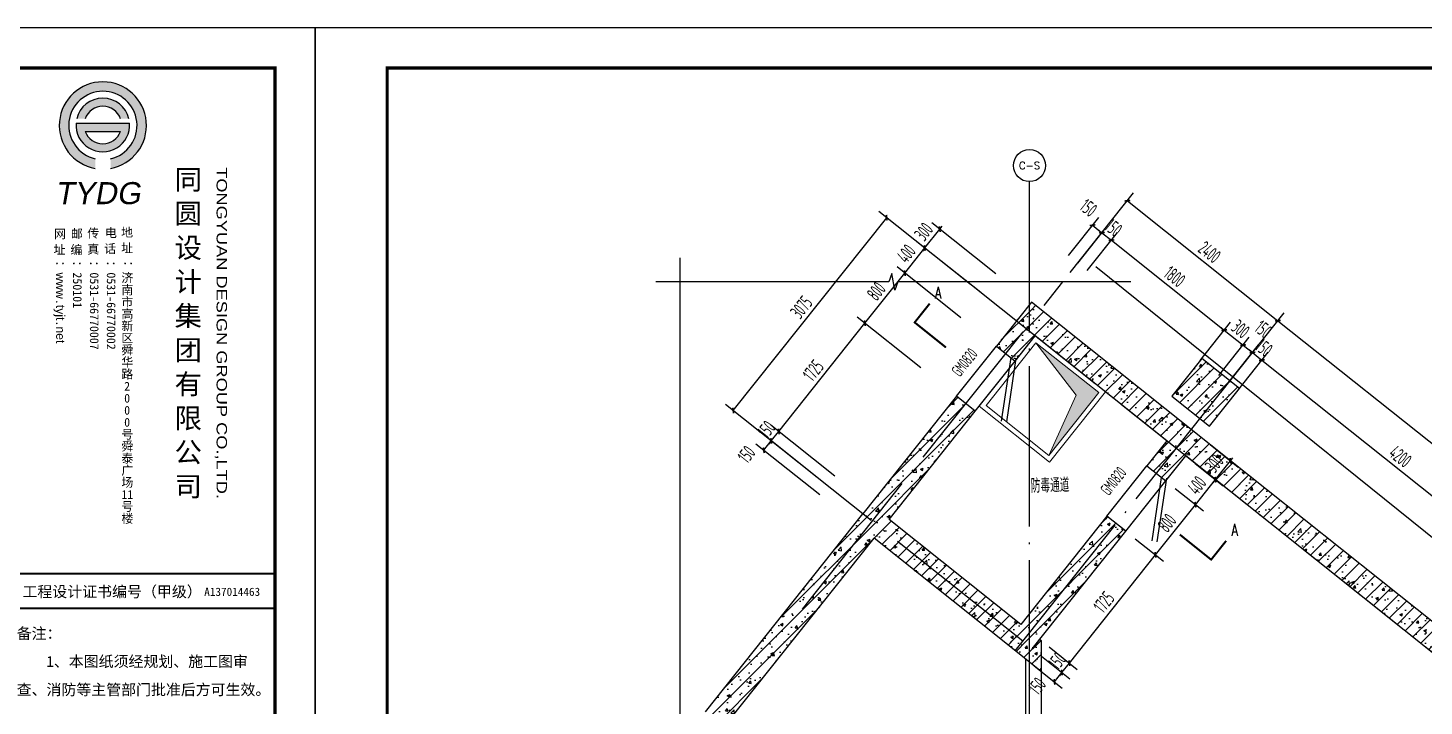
# Model space of a CAD drawing. Extents: x -473190 to 2138458, y -81875 to 2633646.
# Drawn here: x 1344730 to 1362150, y -1228 to 7225 of the extents above; entities that cross this region are included whole.
import ezdxf
from ezdxf.enums import TextEntityAlignment as Align

# ---------------------------------------------------------------- set-up
doc = ezdxf.new("R2010")
doc.units = 0
doc.header["$LTSCALE"] = 1000
doc.linetypes.add('DOTE', pattern=[2.42, 2, -0.2, 0.02, -0.2])
for name, color, linetype in [('A-COLUMN', 2, 'Continuous'), ('A-WALL', 2, 'Continuous'), ('AXIS', 3, 'Continuous'), ('AXIS_TEXT', 7, 'Continuous'), ('DIM_SYMB', 3, 'Continuous'), ('DOTE', 1, 'DOTE'), ('ECA_TK', 7, 'Continuous'), ('PUB_DIM', 3, 'Continuous'), ('PUB_HATCH', 8, 'Continuous'), ('PUB_TEXT', 7, 'Continuous'), ('R_人防洗消集水坑', 32, 'Continuous'), ('RF-M', 4, 'Continuous'), ('RF-MBH', 11, 'Continuous'), ('RF-QT', 30, 'Continuous'), ('tk', 7, 'Continuous')]:
    doc.layers.add(name, color=color, linetype=linetype)
doc.layers.add('RF-WZ', color=110, linetype='Continuous', lineweight=0)
doc.styles.add('8B2_02', font='tssdeng.shx', dxfattribs={"width": 0.6, "bigfont": 'TSSDCHN.shx'})
doc.styles.add('_TCH_AXIS', font='COMPLEX', dxfattribs={"bigfont": 'GBCBIG'})
doc.styles.add('_TCH_DIM_T3', font='tssdeng.shx', dxfattribs={"width": 0.564706, "bigfont": '@@@tssdchn.shx'})
doc.styles.add('_TCH_LABEL', font='COMPLEX', dxfattribs={"bigfont": 'GBCBIG'})
doc.styles.add('_TCH_WINDOW', font='tssdeng.shx', dxfattribs={"width": 0.8, "height": 3.5, "bigfont": 'tssdchn.shx'})
doc.styles.add('CCDI_T0G_01', font='arial.ttf')
doc.styles.add('COMPLEX', font='COMPLEX.shx', dxfattribs={"width": 0.65})
doc.styles.add('SUNTXT', font='', dxfattribs={"height": 2.5})
doc.styles.add('tyad', font='swissk.ttf', dxfattribs={"height": 2.5})
doc.styles.add('黑体', font='simhei.ttf', dxfattribs={"width": 0.65})
doc.styles.get('SUNTXT').set_extended_font_data('SimSun')
doc.dimstyles.new('_TCH_ARCH&&50', dxfattribs={"dimtxt": 175, "dimasz": 50, "dimexe": 125, "dimexo": 150, "dimgap": 50, "dimtad": 1, "dimdec": 0, "dimzin": 0, "dimdsep": 46, "dimtxsty": '_TCH_DIM_T3', "dimblk": 'ARCHTICK', "dimcen": 0.09, "dimclrt": 7, "dimazin": 2, "dimtfac": 1, "dimtdec": 0, "dimtix": 1, "dimtmove": 2, "dimatfit": 3, "dimfxl": 0, "dimtolj": 1, "dimtzin": 0, "dimarcsym": 0})
pattern_1 = [(45, (-477544.96, -71625.69), (-88.388348, 88.388348), []), (50, (-477544.96, -71625.7), (358.63009, -31.376067), [37.5, -412.5]), (355, (-477544.96, -71625.7), (-69.37567, 376.09607), [30, -330]), (100.4514, (-477515.08, -71628.3), (289.25469, 344.71977), [31.870095, -350.571056]), (46.1842, (-477544.96, -71525.7), (533.62052, -82.75951), [56.25, -618.75]), (96.6356, (-477500.5, -71532.6), (467.33135, 487.05894), [47.80514, -525.8565]), (351.1842, (-477544.96, -71525.7), (467.33097, 487.0593), [45, -495]), (21, (-477494.96, -71550.7), (298.453526, -201.309445), [37.5, -412.5]), (326, (-477494.96, -71550.7), (121.657666, 362.57502), [30, -330]), (71.4514, (-477470.1, -71567.47), (420.111314, 161.26525), [31.870095, -350.571056]), (37.5, (-477544.96, -71625.69), (6.079928, 166.446927), [0, -326, 0, -335, 0, -331.25]), (7.5, (-477544.96, -71625.69), (131.534769, 197.205856), [0, -191, 0, -318.5, 0, -126.25]), (327.5, (-477656.46, -71625.69), (266.911218, -11.277436), [0, -125, 0, -390, 0, -517.5]), (317.5, (-477706.46, -71625.7), (291.593085, 50.05249), [0, -162.5, 0, -259, 0, -367.5])]

# ---------------------------------------------------------------- blocks, each defined once
blk = doc.blocks.new('10B_A1E图框')
h = blk.add_hatch(color=256)
h.paths.add_polyline_path([(786.16, 558.97), (786.16, 561.39, -8.823966), (789.97, 561.39), (789.97, 558.98, 11.333343)])
h.paths.add_polyline_path([(781.52, 571.34), (783.6, 571.34, -0.711417), (792.46, 571.34), (794.54, 571.34, 0.79114)], flags=17)
h.paths.add_polyline_path([(781.36, 570.26, 1.071858), (794.7, 570.26)], flags=17)
h.paths.add_polyline_path([(792.44, 568.2, -0.701619), (783.62, 568.2)], flags=16)
for p, q in [((781.36, 570.26), (794.7, 570.26)), ((783.62, 568.2), (792.44, 568.2))]:
    blk.add_line(p, q)
at = {"const_width": 0.5}
blk.add_lwpolyline([(831, 457.96), (765, 457.96)], dxfattribs=at)
blk.add_lwpolyline([(831, 457.96), (765, 457.96)], dxfattribs=at)
for centre, radius, start, end in [((788.05, 569.69), 10.88, 280.1324, 259.9627), ((788.05, 569.69), 8.52, 282.9926, 257.1302), ((788.03, 569.8), 6.69, 13.3022, 166.6978), ((788.03, 569.8), 4.69, 19.1426, 160.8574), ((788.03, 569.8), 6.69, 176.0272, 3.9728), ((788.03, 569.8), 4.69, 199.8915, 340.1085)]:
    blk.add_arc(centre, radius, start, end)
at = {"layer": 'ECA_TK'}
blk.add_lwpolyline([(0, 0), (841, 0), (841, 594), (0, 594)], close=True, dxfattribs=at)
at = {"layer": 'ECA_TK', "const_width": 0.8}
blk.add_lwpolyline([(831, 10), (831, 584), (18, 584), (18, 10)], close=True, dxfattribs=at)
at = {"layer": 'ECA_TK', "const_width": 0.5}
for points in [[(765, 457.96), (831, 457.96)], [(765, 449.25), (831, 449.25)]]:
    blk.add_lwpolyline(points, dxfattribs=at)
for s, height, style, p in [('同', 5, '黑体', (805.94, 553.7)), ('圆', 5, '黑体', (805.94, 545.2)), ('网', 2.18, 'SUNTXT', (775.88, 541.55)), ('邮', 2.18, 'SUNTXT', (780.08, 541.58)), ('传', 2.18, 'SUNTXT', (784.17, 541.71)), ('电', 2.18, 'SUNTXT', (788.57, 541.81)), ('地', 2.18, 'SUNTXT', (792.61, 541.93)), ('址', 2.18, 'SUNTXT', (775.74, 537.6)), ('编', 2.18, 'SUNTXT', (779.97, 537.57)), ('真', 2.18, 'SUNTXT', (784.17, 537.71)), ('话', 2.18, 'SUNTXT', (788.39, 537.86)), ('址', 2.18, 'SUNTXT', (792.62, 537.99)), ('设', 5, '黑体', (805.94, 536.7)), ('济', 2.18, 'SUNTXT', (792.67, 530.58)), ('计', 5, '黑体', (805.94, 528.2)), ('南', 2.18, 'SUNTXT', (792.67, 527.58)), ('市', 2.18, 'SUNTXT', (792.67, 524.58)), ('高', 2.18, 'SUNTXT', (792.67, 521.58)), ('集', 5, '黑体', (805.94, 519.7)), ('新', 2.18, 'SUNTXT', (792.67, 518.58)), ('区', 2.18, 'SUNTXT', (792.67, 515.58)), ('团', 5, '黑体', (805.94, 511.2)), ('舜', 2.18, 'SUNTXT', (792.67, 512.58)), ('路', 2.18, 'SUNTXT', (792.67, 506.58)), ('华', 2.18, 'SUNTXT', (792.67, 509.58)), ('2', 2.18, 'SUNTXT', (793.36, 503.58)), ('有', 5, '黑体', (805.94, 502.7)), ('0', 2.18, 'SUNTXT', (793.36, 500.58)), ('0', 2.18, 'SUNTXT', (793.36, 497.58)), ('限', 5, '黑体', (805.94, 494.2)), ('0', 2.18, 'SUNTXT', (793.36, 494.58)), ('号', 2.18, 'SUNTXT', (792.67, 491.58)), ('公', 5, '黑体', (805.94, 485.7)), ('泰', 2.18, 'SUNTXT', (792.67, 485.58)), ('舜', 2.18, 'SUNTXT', (792.67, 488.58)), ('广', 2.18, 'SUNTXT', (792.67, 482.58)), ('场', 2.18, 'SUNTXT', (792.67, 479.58)), ('司', 5, '黑体', (805.94, 477.2)), ('11', 2.18, 'SUNTXT', (792.67, 476.58)), ('号', 2.18, 'SUNTXT', (792.67, 473.58)), ('楼', 2.18, 'SUNTXT', (792.69, 470.58))]:
    blk.add_text(s, height=height, dxfattribs=dict(style=style)).set_placement(p)
at = {"style": 'CCDI_T0G_01', "width": 1.25}
blk.add_text('TONGYUAN DESIGN GROUP CO.,LTD.', height=2.6, rotation=270, dxfattribs=at).set_placement((816.42, 559.28))
at = {"style": 'tyad', "oblique": 10}
blk.add_text('TYDG', height=5.5, dxfattribs=at).set_placement((776.12, 550.06))
at = {"char_height": 2.18, "width": 39.1789, "attachment_point": 1, "rotation": 270, "style": 'SUNTXT'}
for s, insert in [('：{\\fArial|b0|i0|c134|p32;www}.{\\fArial|b0|i0|c134|p32;tyjt}.{\\fArial|b0|i0|c134|p32;net\\fArial|b0|i0|c0|p32;}', (778.56, 536.02)), ('：250101', (782.78, 536.02)), ('：0531-66770007', (787, 536.02)), ('：0531-66770002', (791.22, 536.02)), ('：', (795.56, 536.02))]:
    blk.add_mtext(s, dxfattribs=dict(at, insert=insert))
at = {"layer": 'ECA_TK', "linetype": 'Continuous', "style": 'SUNTXT'}
for s, height, p in [('工程设计证书编号（甲级）', 2.7342, (767.97, 452.09)), ('A137014463', 2.051, (813.34, 452.39))]:
    blk.add_text(s, height=height, dxfattribs=at).set_placement(p)
at = {"layer": 'ECA_TK', "style": 'SUNTXT'}
for s, p in [('备注：', (766.54, 441.68)), ('    1、本图纸须经规划、施工图审', (766.54, 434.68)), ('查、消防等主管部门批准后方可生效。', (766.54, 427.66))]:
    blk.add_text(s, height=2.73, dxfattribs=at).set_placement(p)
blk = doc.blocks.new('洗消污水集水坑')
at = {"layer": 'R_人防洗消集水坑', "lineweight": 15}
h = blk.add_hatch(color=256, dxfattribs=at)
h.dxf.hatch_style = 1
h.paths.add_polyline_path([(161254, 16997), (162054, 17197), (161054, 17197), (161054, 16197)])
for points in [[(162114, 17257), (160994, 17257), (160994, 16137), (162114, 16137)], [(162054, 17197), (161054, 17197), (161054, 16197), (162054, 16197)]]:
    blk.add_lwpolyline(points, close=True, dxfattribs=at)
blk.add_lwpolyline([(161054, 16197), (161254, 16997), (162054, 17197)], dxfattribs=at)
blk = doc.blocks.new('_ArchTick')
at = {"color": 0, "linetype": 'ByBlock', "const_width": 0.4}
blk.add_lwpolyline([(-0.5, -0.5), (0.5, 0.5)], dxfattribs=at)
blk = doc.blocks.new('*D2129')
at = {"layer": 'Defpoints', "color": 0, "transparency": 16777216}
for p in [(1359731, 2588), (1363411, 468), (1363017, -28)]:
    blk.add_point(p, dxfattribs=at)
at = {"layer": 'PUB_DIM', "color": 0, "lineweight": -2, "transparency": 16777216}
for p, q in [((1359825, 2706), (1360204, 3182)), ((1360126, 3084), (1363411, 468)), ((1363110, 89), (1363489, 565))]:
    blk.add_line(p, q, dxfattribs=at)
at = {"layer": 'PUB_DIM', "color": 0, "lineweight": -2, "transparency": 16777216, "xscale": 50, "yscale": 50, "zscale": 50}
for p, rotation in [((1360126, 3084), 141.4674129756821), ((1363411, 468), 321.4674129756821)]:
    blk.add_blockref('_ArchTick', p, dxfattribs=dict(at, rotation=rotation))
at = {"layer": 'PUB_DIM', "color": 7, "transparency": 16777216, "insert": (1361854, 1883), "char_height": 175, "attachment_point": 5, "rotation": 321.4674, "style": '_TCH_DIM_T3'}
blk.add_mtext('\\A1;4200', dxfattribs=at)
blk = doc.blocks.new('*D2130')
at = {"layer": 'Defpoints', "color": 0, "transparency": 16777216}
for p in [(1360126, 3084), (1359614, 2682), (1359731, 2588)]:
    blk.add_point(p, dxfattribs=at)
at = {"layer": 'PUB_DIM', "color": 0, "lineweight": -2, "transparency": 16777216}
for p, q in [((1359707, 2799), (1360086, 3275)), ((1359825, 2706), (1360204, 3182)), ((1360009, 3178), (1359970, 3209)), ((1360009, 3178), (1360126, 3084)), ((1360126, 3084), (1360165, 3053))]:
    blk.add_line(p, q, dxfattribs=at)
at = {"layer": 'PUB_DIM', "color": 0, "lineweight": -2, "transparency": 16777216, "xscale": 50, "yscale": 50, "zscale": 50}
for p, rotation in [((1360009, 3178), 321.4674129756814), ((1360126, 3084), 141.4674129756814)]:
    blk.add_blockref('_ArchTick', p, dxfattribs=dict(at, rotation=rotation))
at = {"layer": 'PUB_DIM', "color": 7, "transparency": 16777216, "insert": (1360153, 3238), "char_height": 175, "attachment_point": 5, "rotation": 321.4674, "style": '_TCH_DIM_T3'}
blk.add_mtext('\\A1;150', dxfattribs=at)
blk = doc.blocks.new('*D2131')
at = {"layer": 'Defpoints', "color": 0, "transparency": 16777216}
for p in [(1360009, 3178), (1359496, 2775), (1359614, 2682)]:
    blk.add_point(p, dxfattribs=at)
at = {"layer": 'PUB_DIM', "color": 0, "lineweight": -2, "transparency": 16777216}
for p, q in [((1359590, 2892), (1359969, 3369)), ((1359707, 2799), (1360086, 3275)), ((1359891, 3271), (1360009, 3178))]:
    blk.add_line(p, q, dxfattribs=at)
at = {"layer": 'PUB_DIM', "color": 0, "lineweight": -2, "transparency": 16777216, "xscale": 50, "yscale": 50, "zscale": 50}
for p, rotation in [((1359891, 3271), 141.4674129756808), ((1360009, 3178), 321.4674129756808)]:
    blk.add_blockref('_ArchTick', p, dxfattribs=dict(at, rotation=rotation))
at = {"layer": 'PUB_DIM', "color": 7, "transparency": 16777216, "insert": (1360145, 3469), "char_height": 175, "attachment_point": 5, "rotation": 321.4674, "style": '_TCH_DIM_T3'}
blk.add_mtext('\\A1;150', dxfattribs=at)
blk = doc.blocks.new('*D2132')
at = {"layer": 'Defpoints', "color": 0, "transparency": 16777216}
for p in [(1359891, 3271), (1359262, 2962), (1359496, 2775)]:
    blk.add_point(p, dxfattribs=at)
at = {"layer": 'PUB_DIM', "color": 0, "lineweight": -2, "transparency": 16777216}
for p, q in [((1359355, 3079), (1359734, 3556)), ((1359657, 3458), (1359617, 3489)), ((1359590, 2892), (1359969, 3369)), ((1359657, 3458), (1359891, 3271)), ((1359891, 3271), (1359930, 3240))]:
    blk.add_line(p, q, dxfattribs=at)
at = {"layer": 'PUB_DIM', "color": 0, "lineweight": -2, "transparency": 16777216, "xscale": 50, "yscale": 50, "zscale": 50}
for p, rotation in [((1359657, 3458), 321.4674129756692), ((1359891, 3271), 141.4674129756692)]:
    blk.add_blockref('_ArchTick', p, dxfattribs=dict(at, rotation=rotation))
at = {"layer": 'PUB_DIM', "color": 7, "transparency": 16777216, "insert": (1359860, 3472), "char_height": 175, "attachment_point": 5, "rotation": 321.4674, "style": '_TCH_DIM_T3'}
blk.add_mtext('\\A1;300', dxfattribs=at)
blk = doc.blocks.new('*D2133')
at = {"layer": 'Defpoints', "color": 0, "transparency": 16777216}
for p in [(1357854, 4083), (1359657, 3458), (1359262, 2962)]:
    blk.add_point(p, dxfattribs=at)
at = {"layer": 'PUB_DIM', "color": 0, "lineweight": -2, "transparency": 16777216}
for p, q in [((1357947, 4201), (1358326, 4677)), ((1358249, 4579), (1359657, 3458)), ((1359355, 3079), (1359734, 3556))]:
    blk.add_line(p, q, dxfattribs=at)
at = {"layer": 'PUB_DIM', "color": 0, "lineweight": -2, "transparency": 16777216, "xscale": 50, "yscale": 50, "zscale": 50}
for p, rotation in [((1358249, 4579), 141.4674129756844), ((1359657, 3458), 321.4674129756843)]:
    blk.add_blockref('_ArchTick', p, dxfattribs=dict(at, rotation=rotation))
at = {"layer": 'PUB_DIM', "color": 7, "transparency": 16777216, "insert": (1359038, 4126), "char_height": 175, "attachment_point": 5, "rotation": 321.4674, "style": '_TCH_DIM_T3'}
blk.add_mtext('\\A1;1800', dxfattribs=at)
blk = doc.blocks.new('*D2134')
at = {"layer": 'Defpoints', "color": 0, "transparency": 16777216}
for p in [(1358249, 4579), (1357736, 4177), (1357854, 4083)]:
    blk.add_point(p, dxfattribs=at)
at = {"layer": 'PUB_DIM', "color": 0, "lineweight": -2, "transparency": 16777216}
for p, q in [((1357830, 4294), (1358209, 4770)), ((1358131, 4673), (1358092, 4704)), ((1357947, 4201), (1358326, 4677)), ((1358131, 4673), (1358249, 4579)), ((1358249, 4579), (1358288, 4548))]:
    blk.add_line(p, q, dxfattribs=at)
at = {"layer": 'PUB_DIM', "color": 0, "lineweight": -2, "transparency": 16777216, "xscale": 50, "yscale": 50, "zscale": 50}
for p, rotation in [((1358131, 4673), 321.4674129756545), ((1358249, 4579), 141.4674129756545)]:
    blk.add_blockref('_ArchTick', p, dxfattribs=dict(at, rotation=rotation))
at = {"layer": 'PUB_DIM', "color": 7, "transparency": 16777216, "insert": (1358276, 4734), "char_height": 175, "attachment_point": 5, "rotation": 321.4674, "style": '_TCH_DIM_T3'}
blk.add_mtext('\\A1;150', dxfattribs=at)
blk = doc.blocks.new('*D2135')
at = {"layer": 'Defpoints', "color": 0, "transparency": 16777216}
for p in [(1358131, 4673), (1357619, 4270), (1357736, 4177)]:
    blk.add_point(p, dxfattribs=at)
at = {"layer": 'PUB_DIM', "color": 0, "lineweight": -2, "transparency": 16777216}
for p, q in [((1357712, 4388), (1358092, 4864)), ((1357830, 4294), (1358209, 4770)), ((1358014, 4766), (1358131, 4673))]:
    blk.add_line(p, q, dxfattribs=at)
at = {"layer": 'PUB_DIM', "color": 0, "lineweight": -2, "transparency": 16777216, "xscale": 50, "yscale": 50, "zscale": 50}
for p, rotation in [((1358014, 4766), 141.4674129757029), ((1358131, 4673), 321.4674129757029)]:
    blk.add_blockref('_ArchTick', p, dxfattribs=dict(at, rotation=rotation))
at = {"layer": 'PUB_DIM', "color": 7, "transparency": 16777216, "insert": (1357963, 4983), "char_height": 175, "attachment_point": 5, "rotation": 321.4674, "style": '_TCH_DIM_T3'}
blk.add_mtext('\\A1;150', dxfattribs=at)
blk = doc.blocks.new('*D2137')
at = {"layer": 'Defpoints', "color": 0, "transparency": 16777216}
for p in [(1359520, 2564), (1368187, -2685), (1367382, -3696)]:
    blk.add_point(p, dxfattribs=at)
at = {"layer": 'PUB_DIM', "color": 0, "lineweight": -2, "transparency": 16777216}
for p, q in [((1359614, 2682), (1360404, 3673)), ((1360326, 3576), (1368187, -2685)), ((1367475, -3579), (1368265, -2587))]:
    blk.add_line(p, q, dxfattribs=at)
at = {"layer": 'PUB_DIM', "color": 0, "lineweight": -2, "transparency": 16777216, "xscale": 50, "yscale": 50, "zscale": 50}
for p, rotation in [((1360326, 3576), 141.467412975682), ((1368187, -2685), 321.467412975682)]:
    blk.add_blockref('_ArchTick', p, dxfattribs=dict(at, rotation=rotation))
at = {"layer": 'PUB_DIM', "color": 7, "transparency": 16777216, "insert": (1364342, 553), "char_height": 175, "attachment_point": 5, "rotation": 321.4674, "style": '_TCH_DIM_T3'}
blk.add_mtext('\\A1;10050', dxfattribs=at)
blk = doc.blocks.new('*D2138')
at = {"layer": 'Defpoints', "color": 0, "transparency": 16777216}
for p in [(1357643, 4059), (1360326, 3576), (1359520, 2564)]:
    blk.add_point(p, dxfattribs=at)
at = {"layer": 'PUB_DIM', "color": 0, "lineweight": -2, "transparency": 16777216}
for p, q in [((1357736, 4177), (1358526, 5169)), ((1358448, 5071), (1360326, 3576)), ((1359614, 2682), (1360404, 3673))]:
    blk.add_line(p, q, dxfattribs=at)
at = {"layer": 'PUB_DIM', "color": 0, "lineweight": -2, "transparency": 16777216, "xscale": 50, "yscale": 50, "zscale": 50}
for p, rotation in [((1358448, 5071), 141.4674129756835), ((1360326, 3576), 321.4674129756835)]:
    blk.add_blockref('_ArchTick', p, dxfattribs=dict(at, rotation=rotation))
at = {"layer": 'PUB_DIM', "color": 7, "transparency": 16777216, "insert": (1359473, 4431), "char_height": 175, "attachment_point": 5, "rotation": 321.4674, "style": '_TCH_DIM_T3'}
blk.add_mtext('\\A1;2400', dxfattribs=at)
blk = doc.blocks.new('*D2174')
at = {"layer": 'Defpoints', "color": 0, "transparency": 16777216}
for p in [(1359362, 2125), (1359175, 1890), (1359734, 1829)]:
    blk.add_point(p, dxfattribs=at)
at = {"layer": 'PUB_DIM', "color": 0, "lineweight": -2, "transparency": 16777216}
for p, q in [((1359480, 2032), (1359832, 1751)), ((1359293, 1797), (1359645, 1517)), ((1359547, 1594), (1359734, 1829)), ((1359734, 1829), (1359765, 1868)), ((1359547, 1594), (1359516, 1555))]:
    blk.add_line(p, q, dxfattribs=at)
at = {"layer": 'PUB_DIM', "color": 0, "lineweight": -2, "transparency": 16777216, "xscale": 50, "yscale": 50, "zscale": 50}
for p, rotation in [((1359734, 1829), 231.467412975631), ((1359547, 1594), 51.46741297563096)]:
    blk.add_blockref('_ArchTick', p, dxfattribs=dict(at, rotation=rotation))
at = {"layer": 'PUB_DIM', "color": 7, "transparency": 16777216, "insert": (1359533, 1797), "char_height": 175, "attachment_point": 5, "rotation": 51.4674, "style": '_TCH_DIM_T3'}
blk.add_mtext('\\A1;300', dxfattribs=at)
blk = doc.blocks.new('*D2175')
at = {"layer": 'Defpoints', "color": 0, "transparency": 16777216}
for p in [(1359175, 1890), (1358926, 1578), (1359547, 1594)]:
    blk.add_point(p, dxfattribs=at)
at = {"layer": 'PUB_DIM', "color": 0, "lineweight": -2, "transparency": 16777216}
for p, q in [((1359293, 1797), (1359645, 1517)), ((1359298, 1282), (1359547, 1594)), ((1359044, 1484), (1359396, 1204))]:
    blk.add_line(p, q, dxfattribs=at)
at = {"layer": 'PUB_DIM', "color": 0, "lineweight": -2, "transparency": 16777216, "xscale": 50, "yscale": 50, "zscale": 50}
for p, rotation in [((1359547, 1594), 51.46741297566282), ((1359298, 1282), 231.4674129756628)]:
    blk.add_blockref('_ArchTick', p, dxfattribs=dict(at, rotation=rotation))
at = {"layer": 'PUB_DIM', "color": 7, "transparency": 16777216, "insert": (1359315, 1524), "char_height": 175, "attachment_point": 5, "rotation": 51.4674, "style": '_TCH_DIM_T3'}
blk.add_mtext('\\A1;400', dxfattribs=at)
blk = doc.blocks.new('*D2176')
at = {"layer": 'Defpoints', "color": 0, "transparency": 16777216}
for p in [(1358926, 1578), (1359298, 1282), (1358428, 952)]:
    blk.add_point(p, dxfattribs=at)
at = {"layer": 'PUB_DIM', "color": 0, "lineweight": -2, "transparency": 16777216}
for p, q in [((1359044, 1484), (1359396, 1204)), ((1358799, 656), (1359298, 1282)), ((1358545, 858), (1358897, 578))]:
    blk.add_line(p, q, dxfattribs=at)
at = {"layer": 'PUB_DIM', "color": 0, "lineweight": -2, "transparency": 16777216, "xscale": 50, "yscale": 50, "zscale": 50}
for p, rotation in [((1359298, 1282), 51.46741297565148), ((1358799, 656), 231.4674129756515)]:
    blk.add_blockref('_ArchTick', p, dxfattribs=dict(at, rotation=rotation))
at = {"layer": 'PUB_DIM', "color": 7, "transparency": 16777216, "insert": (1358941, 1054), "char_height": 175, "attachment_point": 5, "rotation": 51.4674, "style": '_TCH_DIM_T3'}
blk.add_mtext('\\A1;800', dxfattribs=at)
blk = doc.blocks.new('*D2177')
at = {"layer": 'Defpoints', "color": 0, "transparency": 16777216}
for p in [(1358428, 952), (1358799, 656), (1357353, -398)]:
    blk.add_point(p, dxfattribs=at)
at = {"layer": 'PUB_DIM', "color": 0, "lineweight": -2, "transparency": 16777216}
for p, q in [((1358545, 858), (1358897, 578)), ((1357725, -694), (1358799, 656)), ((1357471, -491), (1357823, -772))]:
    blk.add_line(p, q, dxfattribs=at)
at = {"layer": 'PUB_DIM', "color": 0, "lineweight": -2, "transparency": 16777216, "xscale": 50, "yscale": 50, "zscale": 50}
for p, rotation in [((1358799, 656), 51.46741297564304), ((1357725, -694), 231.467412975643)]:
    blk.add_blockref('_ArchTick', p, dxfattribs=dict(at, rotation=rotation))
at = {"layer": 'PUB_DIM', "color": 7, "transparency": 16777216, "insert": (1358155, 67), "char_height": 175, "attachment_point": 5, "rotation": 51.4674, "style": '_TCH_DIM_T3'}
blk.add_mtext('\\A1;1725', dxfattribs=at)
blk = doc.blocks.new('*D2178')
at = {"layer": 'Defpoints', "color": 0, "transparency": 16777216}
for p in [(1357260, -515), (1357353, -398), (1357725, -694)]:
    blk.add_point(p, dxfattribs=at)
at = {"layer": 'PUB_DIM', "color": 0, "lineweight": -2, "transparency": 16777216}
for p, q in [((1357471, -491), (1357823, -772)), ((1357377, -608), (1357729, -889)), ((1357631, -811), (1357725, -694)), ((1357725, -694), (1357756, -655)), ((1357631, -811), (1357600, -850))]:
    blk.add_line(p, q, dxfattribs=at)
at = {"layer": 'PUB_DIM', "color": 0, "lineweight": -2, "transparency": 16777216, "xscale": 50, "yscale": 50, "zscale": 50}
for p, rotation in [((1357725, -694), 231.4674129756562), ((1357631, -811), 51.46741297565622)]:
    blk.add_blockref('_ArchTick', p, dxfattribs=dict(at, rotation=rotation))
at = {"layer": 'PUB_DIM', "color": 7, "transparency": 16777216, "insert": (1357571, -667), "char_height": 175, "attachment_point": 5, "rotation": 51.4674, "style": '_TCH_DIM_T3'}
blk.add_mtext('\\A1;150', dxfattribs=at)
blk = doc.blocks.new('*D2179')
at = {"layer": 'Defpoints', "color": 0, "transparency": 16777216}
for p in [(1357260, -515), (1357166, -632), (1357631, -811)]:
    blk.add_point(p, dxfattribs=at)
at = {"layer": 'PUB_DIM', "color": 0, "lineweight": -2, "transparency": 16777216}
for p, q in [((1357377, -608), (1357729, -889)), ((1357284, -726), (1357636, -1006)), ((1357538, -928), (1357631, -811))]:
    blk.add_line(p, q, dxfattribs=at)
at = {"layer": 'PUB_DIM', "color": 0, "lineweight": -2, "transparency": 16777216, "xscale": 50, "yscale": 50, "zscale": 50}
for p, rotation in [((1357631, -811), 51.46741297564827), ((1357538, -928), 231.4674129756483)]:
    blk.add_blockref('_ArchTick', p, dxfattribs=dict(at, rotation=rotation))
at = {"layer": 'PUB_DIM', "color": 7, "transparency": 16777216, "insert": (1357321, -980), "char_height": 175, "attachment_point": 5, "rotation": 51.4674, "style": '_TCH_DIM_T3'}
blk.add_mtext('\\A1;150', dxfattribs=at)
blk = doc.blocks.new('*D2180')
at = {"layer": 'Defpoints', "color": 0, "transparency": 16777216}
for p in [(1356108, 4717), (1356923, 4067), (1356736, 3833)]:
    blk.add_point(p, dxfattribs=at)
at = {"layer": 'PUB_DIM', "color": 0, "lineweight": -2, "transparency": 16777216}
for p, q in [((1355921, 4482), (1356108, 4717)), ((1356806, 4161), (1356010, 4795)), ((1356108, 4717), (1356139, 4756)), ((1356619, 3926), (1355823, 4560)), ((1355921, 4482), (1355890, 4443))]:
    blk.add_line(p, q, dxfattribs=at)
at = {"layer": 'PUB_DIM', "color": 0, "lineweight": -2, "transparency": 16777216, "xscale": 50, "yscale": 50, "zscale": 50}
for p, rotation in [((1356108, 4717), 231.467412975795), ((1355921, 4482), 51.46741297579492)]:
    blk.add_blockref('_ArchTick', p, dxfattribs=dict(at, rotation=rotation))
at = {"layer": 'PUB_DIM', "color": 7, "transparency": 16777216, "insert": (1355907, 4685), "char_height": 175, "attachment_point": 5, "rotation": 51.4674, "style": '_TCH_DIM_T3'}
blk.add_mtext('\\A1;300', dxfattribs=at)
blk = doc.blocks.new('*D2181')
at = {"layer": 'Defpoints', "color": 0, "transparency": 16777216}
for p in [(1355921, 4482), (1356736, 3833), (1356487, 3520)]:
    blk.add_point(p, dxfattribs=at)
at = {"layer": 'PUB_DIM', "color": 0, "lineweight": -2, "transparency": 16777216}
for p, q in [((1356619, 3926), (1355823, 4560)), ((1355672, 4169), (1355921, 4482)), ((1356370, 3613), (1355574, 4247))]:
    blk.add_line(p, q, dxfattribs=at)
at = {"layer": 'PUB_DIM', "color": 0, "lineweight": -2, "transparency": 16777216, "xscale": 50, "yscale": 50, "zscale": 50}
for p, rotation in [((1355921, 4482), 51.46741297582187), ((1355672, 4169), 231.4674129758219)]:
    blk.add_blockref('_ArchTick', p, dxfattribs=dict(at, rotation=rotation))
at = {"layer": 'PUB_DIM', "color": 7, "transparency": 16777216, "insert": (1355689, 4412), "char_height": 175, "attachment_point": 5, "rotation": 51.4674, "style": '_TCH_DIM_T3'}
blk.add_mtext('\\A1;400', dxfattribs=at)
blk = doc.blocks.new('*D2182')
at = {"layer": 'Defpoints', "color": 0, "transparency": 16777216}
for p in [(1355672, 4169), (1356487, 3520), (1355989, 2894)]:
    blk.add_point(p, dxfattribs=at)
at = {"layer": 'PUB_DIM', "color": 0, "lineweight": -2, "transparency": 16777216}
for p, q in [((1356370, 3613), (1355574, 4247)), ((1355173, 3544), (1355672, 4169)), ((1355871, 2987), (1355075, 3621))]:
    blk.add_line(p, q, dxfattribs=at)
at = {"layer": 'PUB_DIM', "color": 0, "lineweight": -2, "transparency": 16777216, "xscale": 50, "yscale": 50, "zscale": 50}
for p, rotation in [((1355672, 4169), 51.46741297580358), ((1355173, 3544), 231.4674129758036)]:
    blk.add_blockref('_ArchTick', p, dxfattribs=dict(at, rotation=rotation))
at = {"layer": 'PUB_DIM', "color": 7, "transparency": 16777216, "insert": (1355315, 3942), "char_height": 175, "attachment_point": 5, "rotation": 51.4674, "style": '_TCH_DIM_T3'}
blk.add_mtext('\\A1;800', dxfattribs=at)
blk = doc.blocks.new('*D2183')
at = {"layer": 'Defpoints', "color": 0, "transparency": 16777216}
for p in [(1355173, 3544), (1355989, 2894), (1354914, 1545)]:
    blk.add_point(p, dxfattribs=at)
at = {"layer": 'PUB_DIM', "color": 0, "lineweight": -2, "transparency": 16777216}
for p, q in [((1354099, 2194), (1355173, 3544)), ((1355871, 2987), (1355075, 3621)), ((1354797, 1638), (1354001, 2272))]:
    blk.add_line(p, q, dxfattribs=at)
at = {"layer": 'PUB_DIM', "color": 0, "lineweight": -2, "transparency": 16777216, "xscale": 50, "yscale": 50, "zscale": 50}
for p, rotation in [((1355173, 3544), 51.46741297580964), ((1354099, 2194), 231.4674129758097)]:
    blk.add_blockref('_ArchTick', p, dxfattribs=dict(at, rotation=rotation))
at = {"layer": 'PUB_DIM', "color": 7, "transparency": 16777216, "insert": (1354528, 2955), "char_height": 175, "attachment_point": 5, "rotation": 51.4674, "style": '_TCH_DIM_T3'}
blk.add_mtext('\\A1;1725', dxfattribs=at)
blk = doc.blocks.new('*D2184')
at = {"layer": 'Defpoints', "color": 0, "transparency": 16777216}
for p in [(1354099, 2194), (1354821, 1427), (1354914, 1545)]:
    blk.add_point(p, dxfattribs=at)
at = {"layer": 'PUB_DIM', "color": 0, "lineweight": -2, "transparency": 16777216}
for p, q in [((1354797, 1638), (1354001, 2272)), ((1354703, 1521), (1353907, 2155)), ((1354005, 2077), (1354099, 2194)), ((1354099, 2194), (1354130, 2233)), ((1354005, 2077), (1353974, 2038))]:
    blk.add_line(p, q, dxfattribs=at)
at = {"layer": 'PUB_DIM', "color": 0, "lineweight": -2, "transparency": 16777216, "xscale": 50, "yscale": 50, "zscale": 50}
for p, rotation in [((1354005, 2077), 51.46741297580579), ((1354099, 2194), 231.4674129758058)]:
    blk.add_blockref('_ArchTick', p, dxfattribs=dict(at, rotation=rotation))
at = {"layer": 'PUB_DIM', "color": 7, "transparency": 16777216, "insert": (1353944, 2221), "char_height": 175, "attachment_point": 5, "rotation": 51.4674, "style": '_TCH_DIM_T3'}
blk.add_mtext('\\A1;150', dxfattribs=at)
blk = doc.blocks.new('*D2185')
at = {"layer": 'Defpoints', "color": 0, "transparency": 16777216}
for p in [(1354005, 2077), (1354821, 1427), (1354727, 1310)]:
    blk.add_point(p, dxfattribs=at)
at = {"layer": 'PUB_DIM', "color": 0, "lineweight": -2, "transparency": 16777216}
for p, q in [((1354703, 1521), (1353907, 2155)), ((1354610, 1403), (1353814, 2037)), ((1353912, 1960), (1354005, 2077))]:
    blk.add_line(p, q, dxfattribs=at)
at = {"layer": 'PUB_DIM', "color": 0, "lineweight": -2, "transparency": 16777216, "xscale": 50, "yscale": 50, "zscale": 50}
for p, rotation in [((1354005, 2077), 51.46741297584057), ((1353912, 1960), 231.4674129758406)]:
    blk.add_blockref('_ArchTick', p, dxfattribs=dict(at, rotation=rotation))
at = {"layer": 'PUB_DIM', "color": 7, "transparency": 16777216, "insert": (1353695, 1908), "char_height": 175, "attachment_point": 5, "rotation": 51.4674, "style": '_TCH_DIM_T3'}
blk.add_mtext('\\A1;150', dxfattribs=at)
blk = doc.blocks.new('*D2186')
at = {"layer": 'Defpoints', "color": 0, "transparency": 16777216}
for p in [(1355446, 4860), (1356610, 3934), (1354694, 1528)]:
    blk.add_point(p, dxfattribs=at)
at = {"layer": 'PUB_DIM', "color": 0, "lineweight": -2, "transparency": 16777216}
for p, q in [((1356492, 4027), (1355348, 4938)), ((1353530, 2455), (1355446, 4860)), ((1354577, 1622), (1353432, 2533))]:
    blk.add_line(p, q, dxfattribs=at)
at = {"layer": 'PUB_DIM', "color": 0, "lineweight": -2, "transparency": 16777216, "xscale": 50, "yscale": 50, "zscale": 50}
for p, rotation in [((1355446, 4860), 51.4674129756617), ((1353530, 2455), 231.4674129756617)]:
    blk.add_blockref('_ArchTick', p, dxfattribs=dict(at, rotation=rotation))
at = {"layer": 'PUB_DIM', "color": 7, "transparency": 16777216, "insert": (1354381, 3743), "char_height": 175, "attachment_point": 5, "rotation": 51.4674, "style": '_TCH_DIM_T3'}
blk.add_mtext('\\A1;3075', dxfattribs=at)
blk = doc.blocks.new('$DorLib2D$00000179')
at = {"color": 0}
for p, q in [((-0.54, 0.169), (0.326, 0.669)), ((-0.5, 0.1), (0.366, 0.6))]:
    blk.add_line(p, q, dxfattribs=at)
blk = doc.blocks.new('_AXISO')
blk.add_circle((0, 0), 0.5)
at = {"layer": 'AXIS_TEXT', "style": 'COMPLEX', "width": 1.041667}
blk.add_attdef('A', text='', height=0.56, dxfattribs=at).set_placement((-0.25, -0.28), (0.25, -0.28), align=Align.FIT)

msp = doc.modelspace()

# ---------------------------------------------------------------- hatches: boundary and pattern name
at = {"layer": 'PUB_HATCH'}
h = msp.add_hatch(dxfattribs=at)
h.set_pattern_fill('钢筋混凝土', color=256, scale=50, style=0)
h.set_pattern_definition(pattern_1)
h.paths.add_polyline_path([(1357250.1, 3807.1), (1356814.1, 3259.5), (1357048.8, 3072.7), (1357297.9, 3385.6)])
h = msp.add_hatch(dxfattribs=at)
h.set_pattern_fill('钢筋混凝土', color=256, scale=50, style=0)
h.set_pattern_definition(pattern_1)
h.paths.add_polyline_path([(1359120.3, 2062.1), (1359244.9, 2218.6), (1357250.1, 3807.1), (1357297.9, 3385.6), (1358940.7, 2077.3)])
h = msp.add_hatch(dxfattribs=at)
h.set_pattern_fill('钢筋混凝土', color=256, scale=50, style=0)
h.set_pattern_definition(pattern_1)
h.paths.add_polyline_path([(1359471.3, 2262), (1359845, 2731.4), (1359375.7, 3105.2), (1359001.9, 2635.8)])
h = msp.add_hatch(dxfattribs=at)
h.set_pattern_fill('钢筋混凝土', color=256, scale=50, style=0)
h.set_pattern_definition(pattern_1)
h.paths.add_polyline_path([(1355475.8, 1097.5), (1356550.4, 2446.9), (1356315.7, 2633.7), (1355147.7, 1167), (1355304.1, 1042.4)])
h = msp.add_hatch(dxfattribs=at)
h.set_pattern_fill('钢筋混凝土', color=256, scale=50, style=0)
h.set_pattern_definition(pattern_1)
h.paths.add_polyline_path([(1362460.8, -726), (1362647.7, -491.3), (1359244.9, 2218.6), (1359120.3, 2062.1), (1359175.3, 1890.5)])
h = msp.add_hatch(dxfattribs=at)
h.set_pattern_fill('钢筋混凝土', color=256, scale=50, style=0)
h.set_pattern_definition(pattern_1)
h.paths.add_polyline_path([(1358940.7, 2077.3), (1358691.5, 1764.4), (1358926.2, 1577.6), (1359175.3, 1890.5), (1359120.3, 2062.1)])
h = msp.add_hatch(dxfattribs=at)
h.set_pattern_fill('钢筋混凝土', color=256, scale=50, style=0)
h.set_pattern_definition(pattern_1)
h.paths.add_polyline_path([(1353182.8, -1300.3), (1353327.4, -1600.3), (1355288.9, 862.8), (1355304.1, 1042.4), (1355147.7, 1167)])
h = msp.add_hatch(dxfattribs=at)
h.set_pattern_fill('钢筋混凝土', color=256, scale=50, style=0)
h.set_pattern_definition(pattern_1)
h.paths.add_polyline_path([(1357103.3, -390.4), (1357118.5, -210.8), (1355475.8, 1097.5), (1355304.1, 1042.4), (1355288.9, 862.8), (1356931.6, -445.4)])
h = msp.add_hatch(dxfattribs=at)
h.set_pattern_fill('钢筋混凝土', color=256, scale=50, style=0)
h.set_pattern_definition(pattern_1)
h.paths.add_polyline_path([(1357259.7, -515), (1358427.8, 951.7), (1358193.1, 1138.6), (1357118.5, -210.8), (1357103.3, -390.4)])
h = msp.add_hatch(dxfattribs=at)
h.set_pattern_fill('钢筋混凝土', color=256, scale=50, style=0)
h.set_pattern_definition(pattern_1)
h.paths.add_polyline_path([(1356931.6, -445.4), (1357353.2, -397.6), (1357259.7, -515), (1357103.3, -390.4)])
h = msp.add_hatch(dxfattribs=at)
h.set_pattern_fill('钢筋混凝土', color=256, scale=50, style=0)
h.set_pattern_definition(pattern_1)
h.paths.add_polyline_path([(1357377.6, -417), (1357353.2, -397.6), (1356931.6, -445.4), (1357377.6, -800.6)])

# ---------------------------------------------------------------- linework, layer by layer
at = {"layer": 'A-COLUMN'}
for p, q in [((1359375.7, 3105.2), (1359001.9, 2635.8)), ((1359845, 2731.4), (1359375.7, 3105.2)), ((1359001.9, 2635.8), (1359471.3, 2262)), ((1359471.3, 2262), (1359845, 2731.4))]:
    msp.add_line(p, q, dxfattribs=at)
at = {"layer": 'A-WALL'}
for p, q in [((1357177.6, -641.3), (1357177.6, -4500.3)), ((1357377.6, -4500.3), (1357377.6, -800.6))]:
    msp.add_line(p, q, dxfattribs=at)
at = {"layer": 'AXIS'}
msp.add_line((1357227.6, 4059.5), (1357227.6, 5309.5), dxfattribs=at)
at = {"layer": 'DIM_SYMB'}
for points in [[(1352864.2, 4359.5), (1352864.2, -3986.9), (1352969.2, -4025.1), (1352759.2, -4062.2), (1352864.2, -4099.4), (1352864.2, -12445.8)], [(1369775.9, -5184.9), (1363959.4, -503.9), (1363863.8, -561.8), (1363966.7, -375), (1363871.8, -433.4), (1358055.3, 4247.6)], [(1358493.2, 4059.5), (1355585, 4059.5), (1355546.7, 3954.5), (1355509.7, 4164.5), (1355472.5, 4059.5), (1352564.2, 4059.5)]]:
    msp.add_lwpolyline(points, dxfattribs=at)
at = {"layer": 'DIM_SYMB', "const_width": 25}
for points in [[(1355981.3, 3788.6), (1355794, 3554.3), (1356184.5, 3242.1)], [(1359102.7, 909.1), (1359493.2, 596.8), (1359680.6, 831.2)]]:
    msp.add_lwpolyline(points, dxfattribs=at)
at = {"layer": 'DOTE'}
for p, q in [((1354394.2, -19.9), (1357642.9, 4059.5)), ((1369406.2, -6257), (1356451.7, 4059.5)), ((1357227.6, -11090), (1357227.6, 4059.5)), ((1357049, -538.9), (1360089.3, 3278.9)), ((1357142.4, -421.5), (1354005.1, 2076.9))]:
    msp.add_line(p, q, dxfattribs=at)
at = {"layer": 'RF-M'}
for p, q in [((1356315.7, 2633.7), (1356814.1, 3259.5)), ((1356550.4, 2446.9), (1357048.8, 3072.7)), ((1358193.1, 1138.6), (1358691.5, 1764.4)), ((1358427.8, 951.7), (1358926.2, 1577.6))]:
    msp.add_line(p, q, dxfattribs=at)
at = {"layer": 'RF-QT'}
for p, q in [((1357250.1, 3807.1), (1356814.1, 3259.5)), ((1359244.9, 2218.6), (1357250.1, 3807.1)), ((1357048.8, 3072.7), (1357297.9, 3385.6)), ((1358940.7, 2077.3), (1357297.9, 3385.6)), ((1356814.1, 3259.5), (1357048.8, 3072.7)), ((1356315.7, 2633.7), (1355147.7, 1167)), ((1356550.4, 2446.9), (1356315.7, 2633.7)), ((1355475.8, 1097.5), (1356550.4, 2446.9)), ((1362647.7, -491.3), (1359244.9, 2218.6)), ((1358940.7, 2077.3), (1358691.5, 1764.4)), ((1358691.5, 1764.4), (1358926.2, 1577.6)), ((1358926.2, 1577.6), (1359175.3, 1890.5)), ((1362460.8, -726), (1359175.3, 1890.5)), ((1353182.8, -1300.3), (1355147.7, 1167)), ((1357118.5, -210.8), (1355475.8, 1097.5)), ((1358193.1, 1138.6), (1357118.5, -210.8)), ((1358427.8, 951.7), (1358193.1, 1138.6)), ((1357259.7, -515), (1358427.8, 951.7)), ((1353327.4, -1600.3), (1355288.9, 862.8)), ((1356931.6, -445.4), (1355288.9, 862.8)), ((1357377.6, -800.6), (1356931.6, -445.4)), ((1356931.6, -445.4), (1356931.6, -445.4)), ((1357353.2, -397.6), (1357259.7, -515)), ((1357377.6, -417), (1357353.2, -397.6)), ((1357377.6, -800.6), (1357377.6, -417))]:
    msp.add_line(p, q, dxfattribs=at)

# ---------------------------------------------------------------- block references
at = {"layer": 'AXIS'}
ref = msp.add_blockref('_AXISO', (1357227.6, 5509.5), dxfattribs=dict(at, xscale=400, yscale=400, zscale=400))
ref.add_attrib('A', 'C-S', dxfattribs={"layer": 'AXIS_TEXT', "height": 91.14, "style": '_TCH_AXIS'}).set_placement((1357095.2, 5463.9), (1357359.9, 5463.9), align=Align.FIT)
at = {"layer": 'R_人防洗消集水坑', "lineweight": 15, "rotation": 231.4674129756596}
msp.add_blockref('洗消污水集水坑', (1444967.8, 139376.8), dxfattribs=at)
at = {"layer": 'RF-M', "lineweight": 15}
ref = msp.add_blockref('$DorLib2D$00000179', (1356682.2, 2853.2), dxfattribs=dict(at, xscale=-800, yscale=-800, zscale=300, rotation=51.46741297566227))
ref.add_attrib('A', 'GM0820', (1356358.5, 2865.3), dxfattribs={"layer": 'RF-MBH', "lineweight": 15, "height": 148.75, "rotation": 51.46741, "style": '_TCH_WINDOW', "width": 0.564706})
ref = msp.add_blockref('$DorLib2D$00000179', (1358559.6, 1358.1), dxfattribs=dict(at, xscale=-800, yscale=-800, zscale=300, rotation=51.46741297566169))
ref.add_attrib('A', 'GM0820', (1358216.5, 1385.6), dxfattribs={"layer": 'RF-MBH', "lineweight": 15, "height": 148.75, "rotation": 51.46741, "style": '_TCH_WINDOW', "width": 0.564706})
at = {"layer": 'tk', "xscale": 50, "yscale": 50, "zscale": 50}
for p in [(1306263.1, -22474.7), (1348313.1, -22474.7)]:
    msp.add_blockref('10B_A1E图框', p, dxfattribs=at)

# ---------------------------------------------------------------- texts
at = {"layer": 'PUB_TEXT', "style": '_TCH_LABEL', "width": 0.705882}
for p in [(1356045.6, 3850.9), (1359744.8, 893.5)]:
    msp.add_text('A', height=148.8, dxfattribs=at).set_placement(p)
at = {"layer": 'RF-WZ', "style": '8B2_02', "width": 0.6}
msp.add_text('防毒通道', height=175, rotation=1.46741, dxfattribs=at).set_placement((1357244.8, 1428.9))

# ---------------------------------------------------------------- dimensions: what is measured, and where the dimension line sits
at = {"layer": 'PUB_DIM'}
for base, p1, p2, angle, picture, middle in [((1358131.2, 4672.7), (1357619, 4270.3), (1357736.3, 4176.8), 321.46741, '*D2135', (1357962.6, 4982.7)), ((1360008.6, 3177.6), (1359496.4, 2775.2), (1359613.7, 2681.7), 321.46741, '*D2131', (1360144.6, 3468.8)), ((1354005.1, 2076.9), (1354727.3, 1310), (1354820.8, 1427.3), 51.46741, '*D2185', (1353695.1, 1908.3)), ((1357631.4, -811), (1357166.3, -632.3), (1357259.7, -515), 51.46741, '*D2179', (1357321.4, -979.6))]:
    dim = msp.add_linear_dim(base=base, p1=p1, p2=p2, angle=angle, dimstyle='_TCH_ARCH&&50', dxfattribs=at)
    dim.commit()
    dim.dimension.update_dxf_attribs({"geometry": picture, "text_midpoint": middle, "dimtype": 129})
for p1, p2, distance, picture, middle in [((1357642.9, 4059.5), (1359520.3, 2564.4), 1292.8, '*D2138', (1359472.6, 4430.8)), ((1354694, 1528.3), (1356609.6, 3933.7), 1487.7, '*D2186', (1354380.5, 3743.4)), ((1356736.4, 3832.8), (1356923.3, 4067.4), 1042.7, '*D2180', (1355906.6, 4685.3)), ((1357736.3, 4176.8), (1357853.7, 4083.4), 633.9, '*D2134', (1358275.5, 4733.5)), ((1356487.2, 3519.9), (1356736.4, 3832.8), 1042.7, '*D2181', (1355688.6, 4411.5)), ((1357853.7, 4083.4), (1359261.7, 2962), 633.9, '*D2133', (1359038.2, 4126.1)), ((1355988.8, 2894.1), (1356487.2, 3519.9), 1042.7, '*D2182', (1355314.8, 3942.2)), ((1359261.7, 2962), (1359496.4, 2775.2), 633.9, '*D2132', (1359859.6, 3472)), ((1359520.3, 2564.4), (1367381.9, -3696.4), 1292.8, '*D2137', (1364342.1, 552.9)), ((1354914.2, 1544.7), (1355988.8, 2894.1), 1042.7, '*D2183', (1354528.3, 2954.6)), ((1359613.7, 2681.7), (1359731.1, 2588.3), 633.9, '*D2130', (1360152.9, 3238.4)), ((1359731.1, 2588.3), (1363016.5, -28.2), 633.9, '*D2129', (1361854.3, 1883.5)), ((1354820.8, 1427.3), (1354914.2, 1544.7), 1042.7, '*D2184', (1353944.3, 2221.2)), ((1359175.3, 1890.5), (1359362.2, 2125.1), -475.2, '*D2174', (1359532.9, 1797.4)), ((1358926.2, 1577.6), (1359175.3, 1890.5), -475.2, '*D2175', (1359314.9, 1523.6)), ((1358427.8, 951.7), (1358926.2, 1577.6), -475.2, '*D2176', (1358941.1, 1054.3)), ((1357353.2, -397.6), (1358427.8, 951.7), -475.2, '*D2177', (1358154.6, 66.7)), ((1357259.7, -515), (1357353.2, -397.6), -475.2, '*D2178', (1357570.6, -666.7))]:
    dim = msp.add_aligned_dim(p1=p1, p2=p2, distance=distance, dimstyle='_TCH_ARCH&&50', dxfattribs=at)
    dim.commit()
    dim.dimension.update_dxf_attribs({"geometry": picture, "text_midpoint": middle})

doc.saveas('drawing.dxf')
